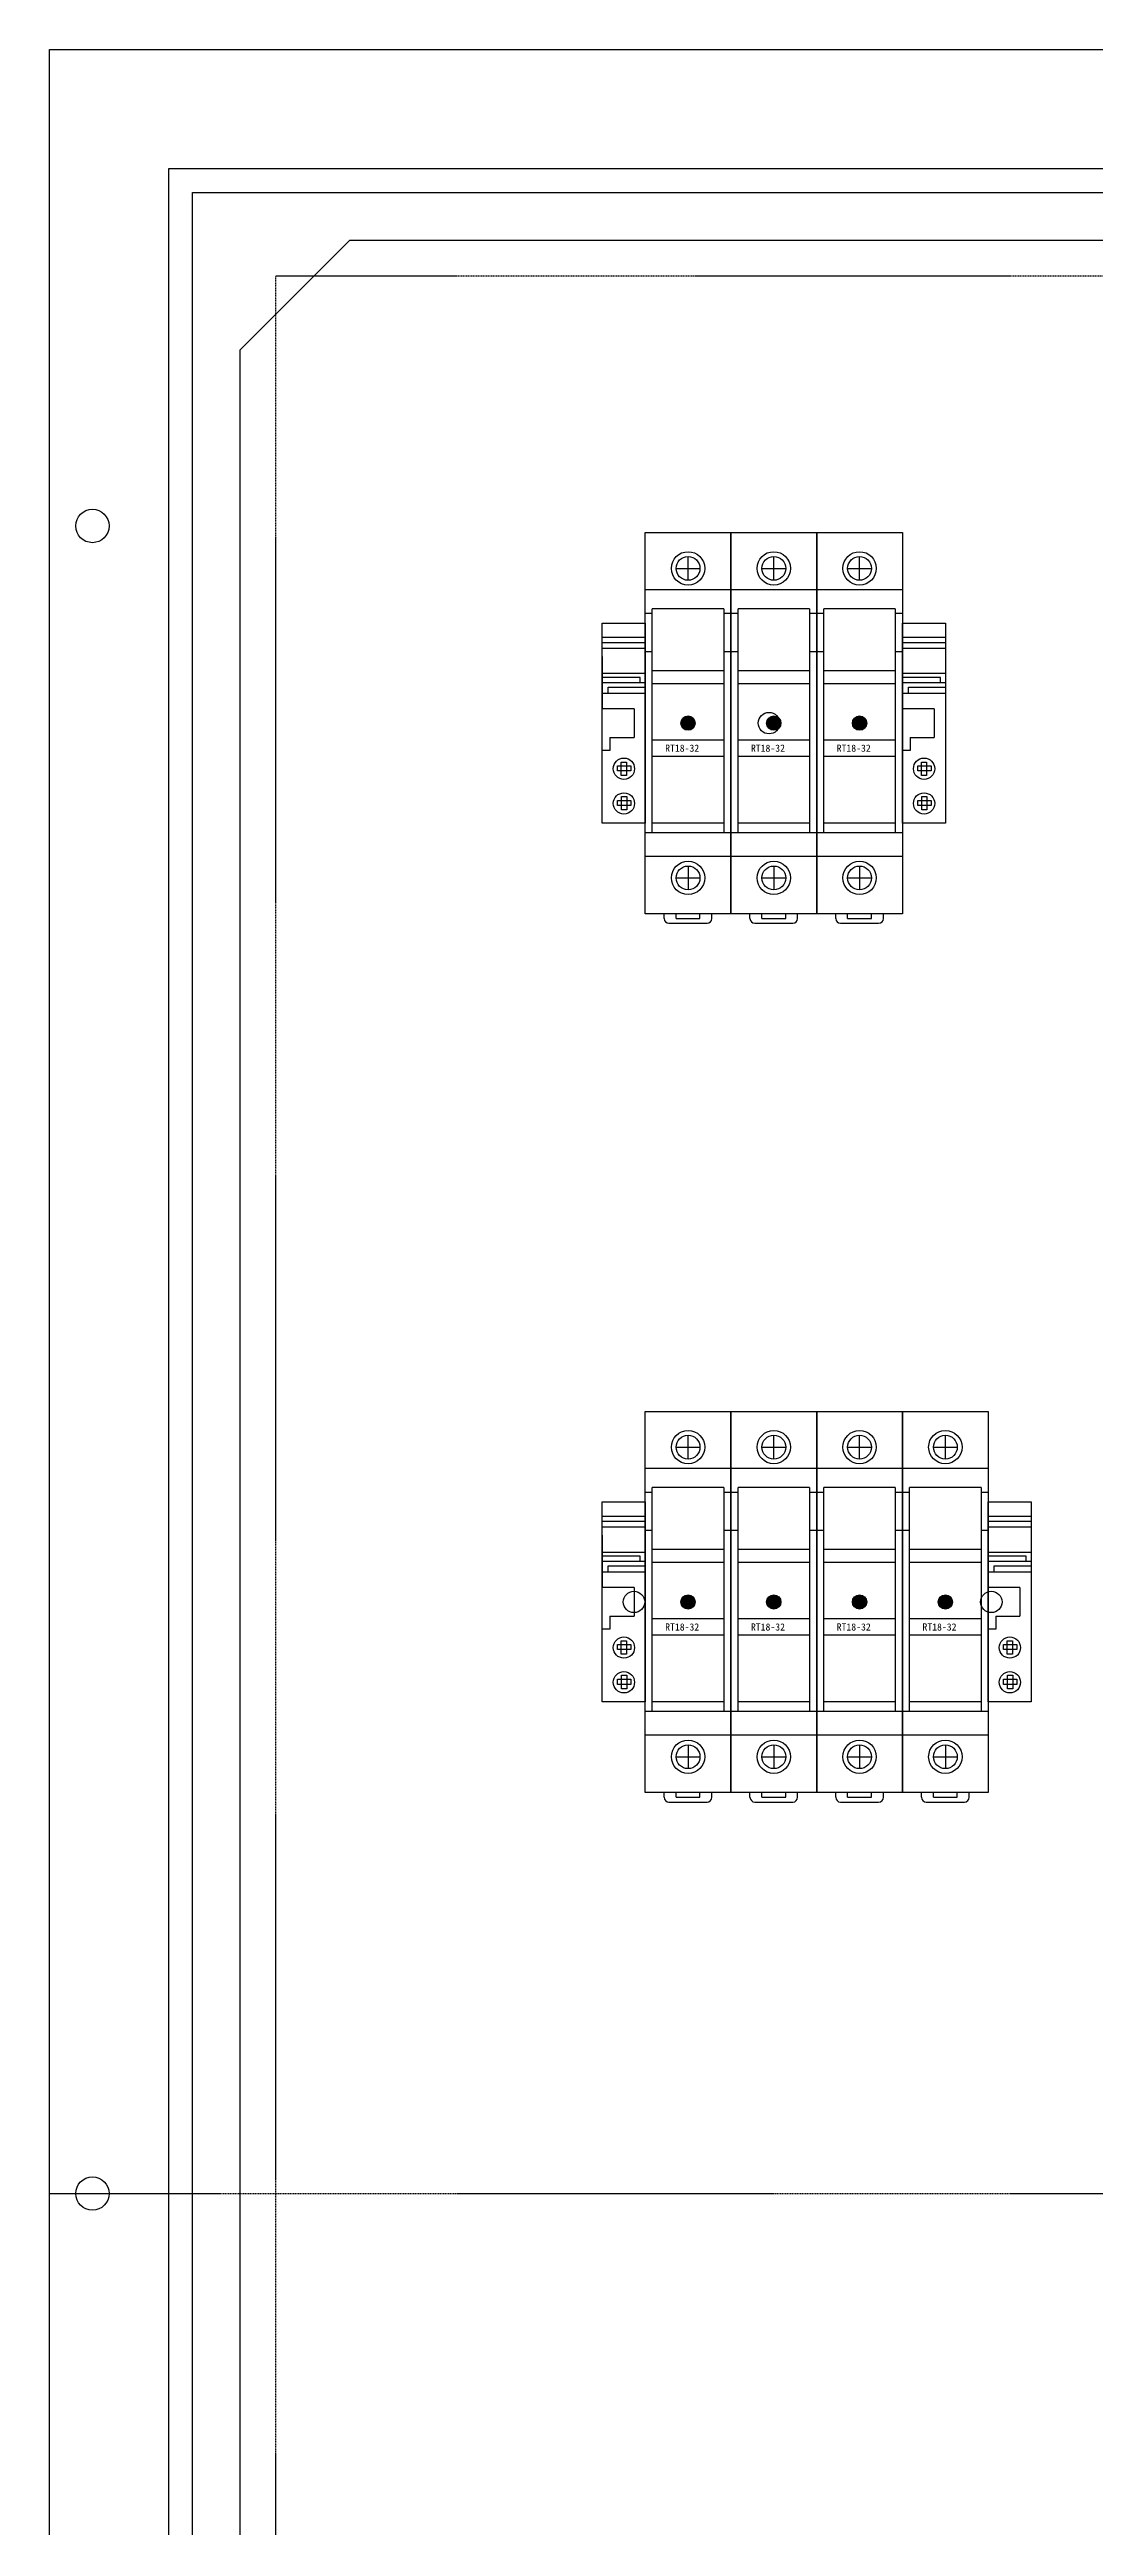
# Model space of a CAD drawing. Extents: x 984765 to 985365, y 80694 to 81594.
# Drawn here: x 984765 to 984984, y 81075 to 81594 of the extents above; entities that cross this region are included whole.
import ezdxf

# ---------------------------------------------------------------- set-up
doc = ezdxf.new("R2010")
doc.units = 0
doc.header["$MEASUREMENT"] = 0
doc.linetypes.add('LYJS-XX', pattern=[0.35, 0.25, -0.1])
doc.layers.add('LY-JS-BJ', color=7, linetype='Continuous')
doc.layers.add('LY-JS-YQJ', color=7, linetype='Continuous')
doc.layers.add('LY-二次控制图', color=7, linetype='Continuous', lineweight=18)

# ---------------------------------------------------------------- blocks, each defined once
blk = doc.blocks.new('A$C28731D74')
at = {"layer": 'LY-JS-BJ', "color": 1}
blk.add_lwpolyline([(-237, 410), (237, 410), (260, 387), (260, -387), (237, -410), (-237, -410), (-260, -387), (-260, 387)], close=True, dxfattribs=at)
blk = doc.blocks.new('端子堵头')
at = {"layer": 'LY-JS-YQJ'}
for p, q in [((0, 39.03), (9, 39.03)), ((0, 37.96), (9, 37.96)), ((0, 36.73), (9, 36.73)), ((0, 35), (0, 24)), ((0, 31.48), (9, 31.48)), ((9, 35), (9, 24)), ((9, 34.58), (9, 33.47)), ((7.97, 30.59), (0, 30.59)), ((0, 29.53), (9, 29.53)), ((0, 27.32), (9, 27.32)), ((1.25, 27.32), (1.25, 28.56)), ((1.25, 28.56), (9, 28.56)), ((7.97, 29.53), (7.97, 30.59)), ((6.66, 24), (0, 24)), ((6.66, 24), (6.66, 18)), ((1.59, 18), (1.59, 15.27)), ((1.59, 18), (6.66, 18)), ((1.59, 15.27), (0, 15.27))]:
    blk.add_line(p, q, dxfattribs=at)
for points in [[(0, 42), (9, 42), (9, 0), (0, 0)], [(3.2, 12.05), (6.01, 12.05), (6.01, 10.99), (3.2, 10.99)], [(5.06, 12.84), (5.06, 10.03), (3.99, 10.03), (3.99, 12.84)], [(5.13, 5.6), (5.13, 2.79), (4.06, 2.79), (4.06, 5.6)], [(3.2, 4.76), (6.01, 4.76), (6.01, 3.69), (3.2, 3.69)]]:
    blk.add_lwpolyline(points, close=True, dxfattribs=at)
for centre in [(4.54, 11.43), (4.54, 4.14)]:
    blk.add_circle(centre, 2.23, dxfattribs=at)
blk = doc.blocks.new('RT18保险 正视图')
at = {"layer": 'LY-JS-YQJ'}
blk.add_hatch(color=1, dxfattribs=at).paths.add_polyline_path([(1.5, -40, 1), (-1.5, -40, 1)])
for p, q in [((-9, -80), (-9, 0)), ((-9, 0), (9, 0)), ((9, 0), (9, -80)), ((0, -10.01), (0, -5.01)), ((-2.5, -7.51), (2.5, -7.51)), ((9, -12.01), (-9, -12.01)), ((-7.5, -17), (-9, -17)), ((7.5, -16), (-7.5, -16)), ((-7.5, -63), (-7.5, -16)), ((7.5, -16), (7.5, -63)), ((9, -17), (7.5, -17)), ((-7.5, -25), (-9, -25)), ((9, -25), (7.5, -25)), ((7.5, -29), (-7.5, -29)), ((7.5, -31.75), (-7.5, -31.75)), ((-7.5, -43.5), (7.5, -43.5)), ((-7.5, -46.9), (7.5, -46.9)), ((7.5, -61), (-7.5, -61)), ((9, -63), (-9, -63)), ((9, -67.99), (-9, -67.99)), ((-2.5, -72.49), (2.5, -72.49)), ((0, -69.99), (0, -74.99)), ((9, -80), (-9, -80)), ((-5, -81), (-5, -80)), ((-4, -82), (4, -82)), ((-2.5, -81), (-2.5, -80)), ((-2.5, -81), (2.5, -81)), ((2.5, -81), (2.5, -80)), ((5, -81), (5, -80))]:
    blk.add_line(p, q, dxfattribs=at)
for centre, radius in [((0, -7.51), 3.5), ((0, -7.51), 2.5), ((0, -72.49), 3.5), ((0, -72.49), 2.5)]:
    blk.add_circle(centre, radius, dxfattribs=at)
at = {"layer": 'LY-JS-YQJ', "color": 1}
blk.add_circle((0, -40), 1.5, dxfattribs=at)
at = {"layer": 'LY-JS-YQJ'}
for centre, start, end in [((-4, -81), 180, 270), ((4, -81), 270, 0)]:
    blk.add_arc(centre, 1, start, end, dxfattribs=at)
at = {"layer": 'LY-JS-YQJ', "insert": (-4.8, -44.5), "char_height": 1.5, "width": 12.3, "attachment_point": 1}
blk.add_mtext('RT18-32', dxfattribs=at)
blk = doc.blocks.new('RT18-32X-6A')
at = {"layer": 'LY-JS-YQJ'}
blk.add_blockref('RT18保险 正视图', (9, 80), dxfattribs=at)

msp = doc.modelspace()

# ---------------------------------------------------------------- linework, layer by layer
at = {"color": 6}
for centre in [(984916.08, 81453.01), (984887.73, 81268.56), (984962.73, 81268.56)]:
    msp.add_circle(centre, 2.25, dxfattribs=at)
at = {"layer": 'LY-JS-BJ', "color": 4, "linetype": 'LYJS-XX', "lineweight": -3}
msp.add_line((984765.08, 81144.39), (985365.08, 81144.39), dxfattribs=at)
at = {"layer": 'LY-JS-BJ', "color": 0, "lineweight": -3, "ltscale": 2}
for points in [[(984765.08, 81594.39), (985365.08, 81594.39), (985365.08, 80694.39), (984765.08, 80694.39)], [(984790.08, 81569.39), (985340.08, 81569.39), (985340.08, 80719.39), (984790.08, 80719.39)], [(984795.08, 81564.39), (985335.08, 81564.39), (985335.08, 80724.39), (984795.08, 80724.39)]]:
    msp.add_lwpolyline(points, close=True, dxfattribs=at)
at = {"layer": 'LY-JS-BJ', "color": 4, "linetype": 'LYJS-XX', "lineweight": -3}
msp.add_lwpolyline([(984812.58, 81546.89), (985317.58, 81546.89), (985317.58, 80741.89), (984812.58, 80741.89)], close=True, dxfattribs=at)
at = {"layer": 'LY-JS-BJ', "color": 0, "lineweight": -3}
for centre in [(984774.08, 81494.39), (984774.08, 81144.39)]:
    msp.add_circle(centre, 3.5, dxfattribs=at)

# ---------------------------------------------------------------- block references
msp.add_blockref('A$C28731D74', (985065.08, 81144.39), dxfattribs=at)
at = {"layer": 'LY-二次控制图', "lineweight": -3}
for name, p in [('RT18-32X-6A', (984890.08, 81413.01)), ('RT18-32X-6A', (984908.08, 81413.01)), ('RT18-32X-6A', (984926.08, 81413.01)), ('端子堵头', (984881.08, 81432.01)), ('端子堵头', (984944.08, 81432.01)), ('RT18-32X-6A', (984890.08, 81228.56)), ('RT18-32X-6A', (984908.08, 81228.56)), ('RT18-32X-6A', (984926.08, 81228.56)), ('RT18-32X-6A', (984944.08, 81228.56)), ('端子堵头', (984881.08, 81247.56)), ('端子堵头', (984962.08, 81247.56))]:
    msp.add_blockref(name, p, dxfattribs=at)

doc.saveas('drawing.dxf')
